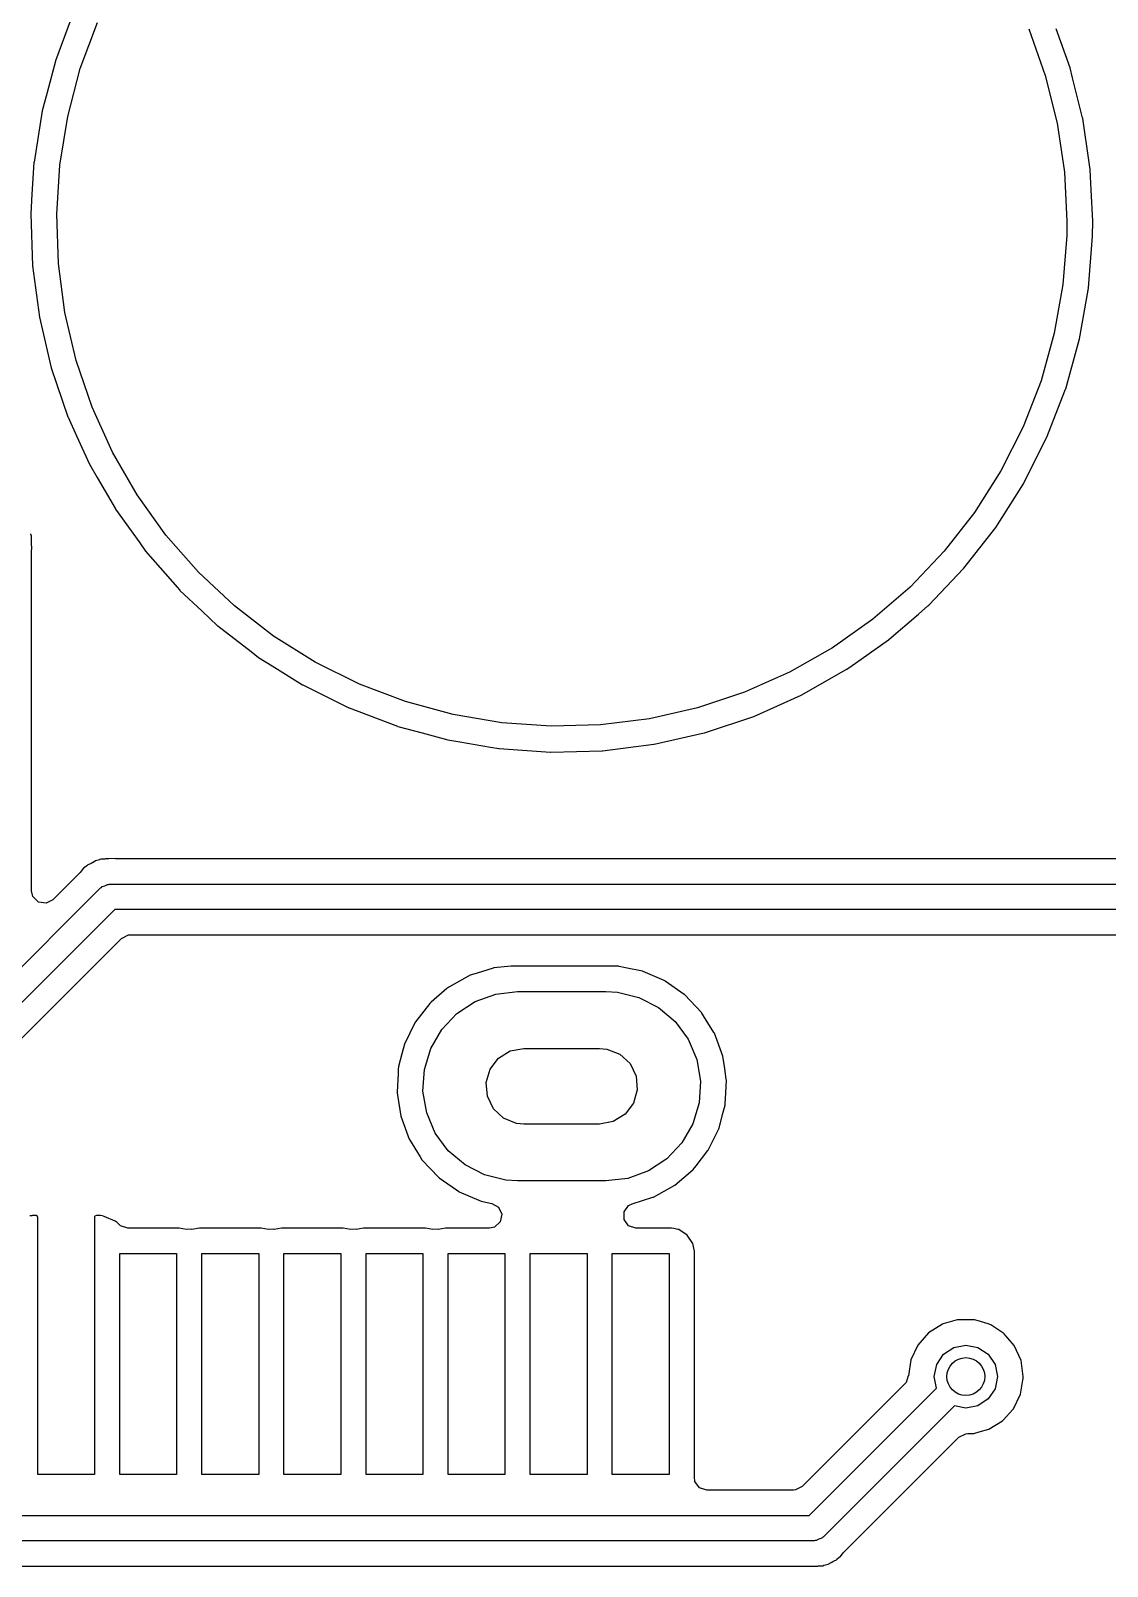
# Model space of a CAD drawing. Extents: x 0.04 to 2.01, y 0.04 to 5.04.
# Drawn here: x 1.3502 to 1.6858, y 2.1101 to 2.589 of the extents above; entities that cross this region are included whole.
import ezdxf

# ---------------------------------------------------------------- set-up
doc = ezdxf.new("R2010")
doc.units = 0
doc.header["$MEASUREMENT"] = 0
doc.layers.add('BLACK', color=7, linetype='CONTINUOUS')

msp = doc.modelspace()

# ---------------------------------------------------------------- linework, layer by layer
at = {"layer": 'BLACK', "linetype": 'CONTINUOUS'}
for p, q in [((1.36356, 2.59475), (1.35792, 2.57959)), ((1.36564, 2.57714), (1.371, 2.59157)), ((1.66135, 2.58954), (1.66651, 2.57504)), ((1.67425, 2.57738), (1.66992, 2.58955)), ((1.3579, 2.5795), (1.35531, 2.56971)), ((1.35792, 2.57959), (1.3579, 2.5795)), ((1.3579, 2.5795), (1.3579, 2.5795)), ((1.36171, 2.56227), (1.36564, 2.57714)), ((1.67502, 2.5743), (1.67425, 2.57738)), ((1.66651, 2.57504), (1.67023, 2.56012)), ((1.67813, 2.56184), (1.67502, 2.5743)), ((1.35531, 2.56971), (1.35379, 2.56395)), ((1.35379, 2.56395), (1.35121, 2.54798)), ((1.35925, 2.54708), (1.36171, 2.56227)), ((1.67817, 2.56169), (1.67813, 2.56184)), ((1.67023, 2.56012), (1.67248, 2.54489)), ((1.67818, 2.56159), (1.67817, 2.56169)), ((1.68021, 2.54785), (1.67818, 2.56159)), ((1.67818, 2.56159), (1.67818, 2.56159)), ((1.3512, 2.54789), (1.35058, 2.538)), ((1.35121, 2.54798), (1.3512, 2.54789)), ((1.3512, 2.54789), (1.3512, 2.54789)), ((1.68053, 2.54568), (1.68021, 2.54785)), ((1.35828, 2.53173), (1.35925, 2.54708)), ((1.67248, 2.54489), (1.67323, 2.52953)), ((1.68054, 2.54559), (1.68053, 2.54568)), ((1.68084, 2.5394), (1.68054, 2.54559)), ((1.68054, 2.54559), (1.68054, 2.54559)), ((1.35058, 2.538), (1.35019, 2.53184)), ((1.68132, 2.52953), (1.68084, 2.5394)), ((1.35019, 2.53184), (1.35076, 2.51567)), ((1.35882, 2.51635), (1.35828, 2.53173)), ((1.67323, 2.52953), (1.67317, 2.52513)), ((1.68126, 2.5249), (1.68132, 2.52953)), ((1.67317, 2.52513), (1.67199, 2.50979)), ((1.68002, 2.50878), (1.68126, 2.5249)), ((1.35076, 2.51567), (1.35289, 2.49964)), ((1.36085, 2.5011), (1.35882, 2.51635)), ((1.67199, 2.50979), (1.66931, 2.49464)), ((1.67741, 2.49401), (1.68, 2.50868)), ((1.68, 2.50868), (1.68002, 2.50878)), ((1.68, 2.50868), (1.68, 2.50868)), ((1.35289, 2.49964), (1.35659, 2.48389)), ((1.36437, 2.48612), (1.36085, 2.5011)), ((1.66931, 2.49464), (1.66518, 2.47982)), ((1.67286, 2.47726), (1.67721, 2.49284)), ((1.67721, 2.49284), (1.67741, 2.49401)), ((1.36933, 2.47156), (1.36437, 2.48612)), ((1.35659, 2.48389), (1.3618, 2.46858)), ((1.66518, 2.47982), (1.65961, 2.46547)), ((1.66826, 2.46542), (1.67282, 2.47718)), ((1.67282, 2.47718), (1.67286, 2.47726)), ((1.67282, 2.47718), (1.67282, 2.47718)), ((1.37568, 2.45754), (1.36933, 2.47156)), ((1.3618, 2.46858), (1.36184, 2.46849)), ((1.36184, 2.46849), (1.36184, 2.46849)), ((1.36184, 2.46849), (1.36451, 2.46262)), ((1.36451, 2.46262), (1.36848, 2.45384)), ((1.65961, 2.46547), (1.65268, 2.45174)), ((1.65971, 2.44774), (1.66701, 2.46218)), ((1.66701, 2.46218), (1.66826, 2.46542)), ((1.38338, 2.44422), (1.37568, 2.45754)), ((1.36848, 2.45384), (1.36853, 2.45376)), ((1.36853, 2.45376), (1.36853, 2.45376)), ((1.36853, 2.45376), (1.37093, 2.44961)), ((1.65268, 2.45174), (1.64443, 2.43875)), ((1.37093, 2.44961), (1.37657, 2.43984)), ((1.65699, 2.44345), (1.65966, 2.44766)), ((1.65966, 2.44766), (1.65971, 2.44774)), ((1.65966, 2.44766), (1.65966, 2.44766)), ((1.39233, 2.43171), (1.38338, 2.44422)), ((1.65105, 2.43409), (1.65699, 2.44345)), ((1.37657, 2.43984), (1.37663, 2.43976)), ((1.37663, 2.43976), (1.37663, 2.43976)), ((1.37663, 2.43976), (1.38416, 2.42924)), ((1.64443, 2.43875), (1.63496, 2.42663)), ((1.64109, 2.42134), (1.65105, 2.43409)), ((1.35022, 2.43203), (1.35018, 2.43212)), ((1.35036, 2.4317), (1.35022, 2.43203)), ((1.35022, 2.43203), (1.35022, 2.43203)), ((1.35038, 2.43134), (1.35036, 2.4317)), ((1.35041, 2.43053), (1.35038, 2.43134)), ((1.35042, 2.43033), (1.35041, 2.43053)), ((1.35045, 2.43016), (1.35042, 2.43033)), ((1.35045, 2.42939), (1.35045, 2.43016)), ((1.35046, 2.42924), (1.35045, 2.42939)), ((1.35053, 2.4273), (1.35046, 2.42924)), ((1.38416, 2.42924), (1.38599, 2.42668)), ((1.40247, 2.42013), (1.39233, 2.43171)), ((1.35045, 2.42695), (1.35046, 2.42711)), ((1.35045, 2.32076), (1.35045, 2.42695)), ((1.35046, 2.42711), (1.35053, 2.4273)), ((1.38599, 2.42668), (1.39664, 2.41451)), ((1.63496, 2.42663), (1.62435, 2.41548)), ((1.41368, 2.4096), (1.40247, 2.42013)), ((1.63018, 2.40989), (1.64102, 2.42127)), ((1.64102, 2.42127), (1.64109, 2.42134)), ((1.64102, 2.42127), (1.64102, 2.42127)), ((1.39664, 2.41451), (1.39671, 2.41445)), ((1.39671, 2.41445), (1.39671, 2.41445)), ((1.39671, 2.41445), (1.40361, 2.40797)), ((1.62435, 2.41548), (1.6127, 2.40543)), ((1.42587, 2.40021), (1.41368, 2.4096)), ((1.62695, 2.40705), (1.62993, 2.40962)), ((1.62993, 2.40962), (1.63018, 2.40989)), ((1.40361, 2.40797), (1.40844, 2.40344)), ((1.6127, 2.40543), (1.60013, 2.39656)), ((1.61776, 2.39912), (1.62695, 2.40705)), ((1.40844, 2.40344), (1.40851, 2.40338)), ((1.40851, 2.40338), (1.40851, 2.40338)), ((1.40851, 2.40338), (1.41889, 2.39539)), ((1.43892, 2.39206), (1.42587, 2.40021)), ((1.60554, 2.39049), (1.61761, 2.399)), ((1.61761, 2.399), (1.61769, 2.39905)), ((1.61761, 2.399), (1.61761, 2.399)), ((1.61769, 2.39905), (1.61776, 2.39912)), ((1.61776, 2.39912), (1.61776, 2.39912)), ((1.41889, 2.39539), (1.42125, 2.39357)), ((1.60013, 2.39656), (1.58675, 2.38896)), ((1.42125, 2.39357), (1.42547, 2.39093)), ((1.42547, 2.39093), (1.43489, 2.38505)), ((1.4527, 2.38522), (1.43892, 2.39206)), ((1.5904, 2.38174), (1.60447, 2.38973)), ((1.60447, 2.38973), (1.60554, 2.39049)), ((1.43489, 2.38505), (1.43489, 2.38505)), ((1.43489, 2.38505), (1.43497, 2.38499)), ((1.43497, 2.38499), (1.43506, 2.38495)), ((1.43506, 2.38495), (1.43506, 2.38495)), ((1.43506, 2.38495), (1.44938, 2.37784)), ((1.46708, 2.37975), (1.4527, 2.38522)), ((1.58675, 2.38896), (1.5727, 2.3827)), ((1.5727, 2.3827), (1.5581, 2.37785)), ((1.57562, 2.37516), (1.5904, 2.38174)), ((1.44938, 2.37784), (1.44946, 2.3778)), ((1.44946, 2.3778), (1.46458, 2.37206)), ((1.48193, 2.37572), (1.46708, 2.37975)), ((1.4971, 2.37316), (1.48193, 2.37572)), ((1.5581, 2.37785), (1.54309, 2.37444)), ((1.56027, 2.37005), (1.57562, 2.37516)), ((1.46458, 2.37206), (1.46467, 2.37203)), ((1.46467, 2.37203), (1.46467, 2.37203)), ((1.46467, 2.37203), (1.47223, 2.36998)), ((1.51245, 2.37208), (1.4971, 2.37316)), ((1.52783, 2.37251), (1.51245, 2.37208)), ((1.54309, 2.37444), (1.52783, 2.37251)), ((1.47223, 2.36998), (1.48019, 2.36782)), ((1.48019, 2.36782), (1.48396, 2.36718)), ((1.48396, 2.36718), (1.49356, 2.36556)), ((1.49356, 2.36556), (1.49614, 2.36512)), ((1.52845, 2.36444), (1.5445, 2.36647)), ((1.5445, 2.36647), (1.54459, 2.36649)), ((1.54459, 2.36649), (1.56018, 2.37003)), ((1.54459, 2.36649), (1.54459, 2.36649)), ((1.56018, 2.37003), (1.56027, 2.37005)), ((1.56018, 2.37003), (1.56018, 2.37003)), ((1.49614, 2.36512), (1.49624, 2.36511)), ((1.49624, 2.36511), (1.49624, 2.36511)), ((1.49624, 2.36511), (1.51219, 2.364)), ((1.51219, 2.364), (1.51219, 2.364)), ((1.51219, 2.364), (1.51228, 2.36399)), ((1.51228, 2.36399), (1.51238, 2.36399)), ((1.51238, 2.36399), (1.52836, 2.36444)), ((1.51238, 2.36399), (1.51238, 2.36399)), ((1.52836, 2.36444), (1.52836, 2.36444)), ((1.52836, 2.36444), (1.52845, 2.36444)), ((1.36665, 2.32781), (1.36596, 2.3269)), ((1.36697, 2.32801), (1.36665, 2.32781)), ((1.36768, 2.32857), (1.36697, 2.32801)), ((1.36785, 2.32874), (1.36768, 2.32857)), ((1.36804, 2.3289), (1.36785, 2.32874)), ((1.36829, 2.32901), (1.36804, 2.3289)), ((1.369, 2.32931), (1.36829, 2.32901)), ((1.36829, 2.32901), (1.36829, 2.32901)), ((1.36951, 2.32958), (1.369, 2.32931)), ((1.36962, 2.32964), (1.36951, 2.32958)), ((1.3704, 2.33013), (1.36962, 2.32964)), ((1.37076, 2.33019), (1.3704, 2.33013)), ((1.37085, 2.33021), (1.37076, 2.33019)), ((1.37076, 2.33019), (1.37076, 2.33019)), ((1.37167, 2.33046), (1.37085, 2.33021)), ((1.37176, 2.3305), (1.37167, 2.33046)), ((1.37209, 2.33064), (1.37176, 2.3305)), ((1.37176, 2.3305), (1.37176, 2.3305)), ((1.37245, 2.33065), (1.37209, 2.33064)), ((1.3725, 2.33065), (1.37245, 2.33065)), ((1.37326, 2.33068), (1.3725, 2.33065)), ((1.37346, 2.3307), (1.37326, 2.33068)), ((1.37364, 2.33073), (1.37346, 2.3307)), ((1.3744, 2.33073), (1.37364, 2.33073)), ((1.37455, 2.33073), (1.3744, 2.33073)), ((1.37649, 2.3308), (1.37455, 2.33073)), ((1.37668, 2.33074), (1.37649, 2.3308)), ((1.37684, 2.33073), (1.37668, 2.33074)), ((1.69577, 2.33073), (1.37684, 2.33073)), ((1.36561, 2.3265), (1.35711, 2.318)), ((1.36596, 2.3269), (1.36561, 2.3265)), ((1.37242, 2.32208), (1.3733, 2.32237)), ((1.3733, 2.32237), (1.37412, 2.32279)), ((1.37412, 2.32279), (1.37443, 2.32274)), ((1.37443, 2.32274), (1.37474, 2.32283)), ((1.37474, 2.32283), (1.69685, 2.32283)), ((1.30224, 2.25197), (1.37195, 2.32168)), ((1.35088, 2.31899), (1.35045, 2.32076)), ((1.35258, 2.31728), (1.35088, 2.31899)), ((1.35711, 2.318), (1.35496, 2.31691)), ((1.37195, 2.32168), (1.37223, 2.32183)), ((1.37223, 2.32183), (1.37242, 2.32208)), ((1.37637, 2.31496), (1.30665, 2.24525)), ((1.35496, 2.31691), (1.35258, 2.31728)), ((1.69522, 2.31496), (1.37637, 2.31496)), ((1.313, 2.24043), (1.37849, 2.30593)), ((1.37849, 2.30593), (1.38064, 2.30702)), ((1.38064, 2.30702), (1.38125, 2.30707)), ((1.38125, 2.30707), (1.69034, 2.30707)), ((1.48715, 2.29442), (1.4805, 2.29073)), ((1.48832, 2.29478), (1.48715, 2.29442)), ((1.49076, 2.29555), (1.48832, 2.29478)), ((1.49441, 2.29669), (1.49076, 2.29555)), ((1.4946, 2.29671), (1.49441, 2.29669)), ((1.49997, 2.29725), (1.4946, 2.29671)), ((1.4946, 2.29671), (1.4946, 2.29671)), ((1.50007, 2.29726), (1.49997, 2.29725)), ((1.49997, 2.29725), (1.49997, 2.29725)), ((1.53321, 2.29726), (1.50007, 2.29726)), ((1.53346, 2.29725), (1.53321, 2.29726)), ((1.53361, 2.29722), (1.53346, 2.29725)), ((1.53559, 2.2968), (1.53361, 2.29722)), ((1.53361, 2.29722), (1.53361, 2.29722)), ((1.5409, 2.2957), (1.53559, 2.2968)), ((1.54108, 2.29562), (1.5409, 2.2957)), ((1.5477, 2.29276), (1.54108, 2.29562)), ((1.54108, 2.29562), (1.54108, 2.29562)), ((1.47995, 2.29026), (1.47508, 2.28608)), ((1.4805, 2.29073), (1.47995, 2.29026)), ((1.49518, 2.28858), (1.50197, 2.28937)), ((1.50197, 2.28937), (1.52953, 2.28937)), ((1.52953, 2.28937), (1.53318, 2.28914)), ((1.53318, 2.28914), (1.53982, 2.28752)), ((1.54788, 2.29268), (1.5477, 2.29276)), ((1.5477, 2.29276), (1.5477, 2.29276)), ((1.54804, 2.29256), (1.54788, 2.29268)), ((1.55394, 2.28843), (1.54804, 2.29256)), ((1.47461, 2.28563), (1.47019, 2.27993)), ((1.47473, 2.28578), (1.47461, 2.28563)), ((1.47508, 2.28608), (1.47473, 2.28578)), ((1.48303, 2.2825), (1.48875, 2.28624)), ((1.48875, 2.28624), (1.49518, 2.28858)), ((1.53982, 2.28752), (1.54591, 2.28441)), ((1.54591, 2.28441), (1.55112, 2.27998)), ((1.55411, 2.28832), (1.55394, 2.28843)), ((1.55394, 2.28843), (1.55394, 2.28843)), ((1.55933, 2.28279), (1.55411, 2.28832)), ((1.47007, 2.27978), (1.46671, 2.27295)), ((1.47019, 2.27993), (1.47007, 2.27978)), ((1.47019, 2.27993), (1.47019, 2.27993)), ((1.47832, 2.27753), (1.48303, 2.2825)), ((1.55112, 2.27998), (1.55518, 2.27447)), ((1.55943, 2.28262), (1.55933, 2.28279)), ((1.56318, 2.27658), (1.55943, 2.28262)), ((1.55943, 2.28262), (1.55943, 2.28262)), ((1.47489, 2.27162), (1.47832, 2.27753)), ((1.55518, 2.27447), (1.55785, 2.26818)), ((1.56334, 2.27633), (1.56318, 2.27658)), ((1.56596, 2.2692), (1.56334, 2.27633)), ((1.46594, 2.26998), (1.46489, 2.26597)), ((1.46671, 2.27295), (1.46594, 2.26998)), ((1.47291, 2.26507), (1.47489, 2.27162)), ((1.496, 2.26859), (1.49969, 2.27086)), ((1.49969, 2.27086), (1.50394, 2.27165)), ((1.50394, 2.27165), (1.52756, 2.27165)), ((1.52756, 2.27165), (1.52985, 2.27143)), ((1.52985, 2.27143), (1.53387, 2.26983)), ((1.53387, 2.26983), (1.53704, 2.26688)), ((1.46479, 2.2654), (1.4647, 2.26378)), ((1.4648, 2.2656), (1.46479, 2.2654)), ((1.46479, 2.2654), (1.46479, 2.2654)), ((1.46489, 2.26597), (1.4648, 2.2656)), ((1.47248, 2.25825), (1.47291, 2.26507)), ((1.49218, 2.261), (1.49339, 2.26515)), ((1.49339, 2.26515), (1.496, 2.26859)), ((1.53704, 2.26688), (1.53894, 2.263)), ((1.55785, 2.26818), (1.55901, 2.26144)), ((1.56655, 2.26532), (1.56596, 2.2692)), ((1.56705, 2.26197), (1.56655, 2.26532)), ((1.4647, 2.26378), (1.4644, 2.25801)), ((1.49256, 2.25669), (1.49218, 2.261)), ((1.53894, 2.263), (1.53931, 2.25869)), ((1.55901, 2.26144), (1.55859, 2.25461)), ((1.56689, 2.25781), (1.5671, 2.26168)), ((1.5671, 2.26168), (1.56705, 2.26197)), ((1.4644, 2.25801), (1.46443, 2.25781)), ((1.46443, 2.25781), (1.46443, 2.25781)), ((1.46443, 2.25781), (1.46455, 2.25703)), ((1.46455, 2.25703), (1.46554, 2.25049)), ((1.47364, 2.25151), (1.47248, 2.25825)), ((1.49445, 2.2528), (1.49256, 2.25669)), ((1.53931, 2.25869), (1.53811, 2.25454)), ((1.56671, 2.25436), (1.56689, 2.25781)), ((1.47632, 2.24521), (1.47364, 2.25151)), ((1.49763, 2.24986), (1.49445, 2.2528)), ((1.53549, 2.25109), (1.53181, 2.24882)), ((1.53811, 2.25454), (1.53549, 2.25109)), ((1.55859, 2.25461), (1.55661, 2.24807)), ((1.56478, 2.24673), (1.5659, 2.25104)), ((1.5659, 2.25104), (1.56665, 2.2539)), ((1.56665, 2.2539), (1.5667, 2.25409)), ((1.56665, 2.2539), (1.56665, 2.2539)), ((1.5667, 2.25409), (1.56671, 2.25436)), ((1.46554, 2.25049), (1.46816, 2.24335)), ((1.50164, 2.24826), (1.49763, 2.24986)), ((1.50394, 2.24803), (1.50164, 2.24826)), ((1.52756, 2.24803), (1.50394, 2.24803)), ((1.53181, 2.24882), (1.52756, 2.24803)), ((1.55661, 2.24807), (1.55317, 2.24215)), ((1.56143, 2.23991), (1.56478, 2.24673)), ((1.46816, 2.24335), (1.46826, 2.24319)), ((1.46826, 2.24319), (1.46826, 2.24319)), ((1.46826, 2.24319), (1.47161, 2.23779)), ((1.48037, 2.2397), (1.47632, 2.24521)), ((1.55317, 2.24215), (1.54847, 2.23719)), ((1.47161, 2.23779), (1.47217, 2.23689)), ((1.47217, 2.23689), (1.47739, 2.23137)), ((1.48559, 2.23528), (1.48037, 2.2397)), ((1.54847, 2.23719), (1.54275, 2.23344)), ((1.55766, 2.23506), (1.56131, 2.23975)), ((1.56131, 2.23975), (1.56143, 2.23991)), ((1.56131, 2.23975), (1.56131, 2.23975)), ((1.47739, 2.23137), (1.47755, 2.23126)), ((1.49168, 2.23217), (1.48559, 2.23528)), ((1.49832, 2.23054), (1.49168, 2.23217)), ((1.54275, 2.23344), (1.53632, 2.23111)), ((1.55099, 2.22896), (1.55381, 2.23137)), ((1.55381, 2.23137), (1.55662, 2.23377)), ((1.55662, 2.23377), (1.55677, 2.2339)), ((1.55662, 2.23377), (1.55662, 2.23377)), ((1.55677, 2.2339), (1.55766, 2.23506)), ((1.47755, 2.23126), (1.47755, 2.23126)), ((1.47755, 2.23126), (1.48289, 2.22752)), ((1.48289, 2.22752), (1.48362, 2.22701)), ((1.48362, 2.22701), (1.4838, 2.22693)), ((1.4838, 2.22693), (1.4838, 2.22693)), ((1.4838, 2.22693), (1.48648, 2.22577)), ((1.50197, 2.23031), (1.49832, 2.23054)), ((1.52953, 2.23031), (1.50197, 2.23031)), ((1.53632, 2.23111), (1.52953, 2.23031)), ((1.54435, 2.22527), (1.55099, 2.22896)), ((1.48648, 2.22577), (1.4906, 2.22399)), ((1.4906, 2.22399), (1.49397, 2.22328)), ((1.49397, 2.22328), (1.49606, 2.22209)), ((1.49606, 2.22209), (1.49705, 2.21989)), ((1.53516, 2.22067), (1.53658, 2.22262)), ((1.53658, 2.22262), (1.5377, 2.22319)), ((1.5377, 2.22319), (1.54416, 2.22521)), ((1.54416, 2.22521), (1.54435, 2.22527)), ((1.54416, 2.22521), (1.54416, 2.22521)), ((1.35049, 2.21947), (1.34987, 2.2194)), ((1.35072, 2.21949), (1.35049, 2.21947)), ((1.35204, 2.21949), (1.35072, 2.21949)), ((1.3522, 2.21937), (1.35204, 2.21949)), ((1.35236, 2.21887), (1.3522, 2.21937)), ((1.35236, 2.20865), (1.35236, 2.21887)), ((1.3702, 2.21933), (1.37008, 2.21916)), ((1.37008, 2.21916), (1.37008, 2.20865)), ((1.3707, 2.21949), (1.3702, 2.21933)), ((1.37172, 2.21949), (1.3707, 2.21949)), ((1.37195, 2.21948), (1.37172, 2.21949)), ((1.37255, 2.2194), (1.37195, 2.21948)), ((1.37311, 2.21925), (1.37255, 2.2194)), ((1.37654, 2.21774), (1.37311, 2.21925)), ((1.37712, 2.21734), (1.37654, 2.21774)), ((1.37775, 2.21671), (1.37712, 2.21734)), ((1.49656, 2.21753), (1.49477, 2.21591)), ((1.49705, 2.21989), (1.49656, 2.21753)), ((1.53516, 2.21826), (1.53516, 2.22067)), ((1.53658, 2.21632), (1.53516, 2.21826)), ((1.37821, 2.21632), (1.37775, 2.21671)), ((1.3805, 2.21557), (1.37821, 2.21632)), ((1.39645, 2.21557), (1.3805, 2.21557)), ((1.39875, 2.21511), (1.39645, 2.21557)), ((1.40044, 2.21524), (1.39875, 2.21511)), ((1.39875, 2.21511), (1.39875, 2.21511)), ((1.40046, 2.21511), (1.40044, 2.21524)), ((1.40277, 2.21557), (1.40046, 2.21511)), ((1.42204, 2.21557), (1.40277, 2.21557)), ((1.42434, 2.21511), (1.42204, 2.21557)), ((1.42603, 2.21524), (1.42434, 2.21511)), ((1.42434, 2.21511), (1.42434, 2.21511)), ((1.42605, 2.21511), (1.42603, 2.21524)), ((1.42836, 2.21557), (1.42605, 2.21511)), ((1.44763, 2.21557), (1.42836, 2.21557)), ((1.44993, 2.21511), (1.44763, 2.21557)), ((1.45162, 2.21524), (1.44993, 2.21511)), ((1.44993, 2.21511), (1.44993, 2.21511)), ((1.45164, 2.21511), (1.45162, 2.21524)), ((1.45395, 2.21557), (1.45164, 2.21511)), ((1.47322, 2.21557), (1.45395, 2.21557)), ((1.47552, 2.21511), (1.47322, 2.21557)), ((1.47553, 2.21511), (1.47552, 2.21511)), ((1.47721, 2.21524), (1.47553, 2.21511)), ((1.47724, 2.21511), (1.47721, 2.21524)), ((1.47954, 2.21557), (1.47724, 2.21511)), ((1.49317, 2.21557), (1.47954, 2.21557)), ((1.49477, 2.21591), (1.49317, 2.21557)), ((1.53887, 2.21557), (1.53658, 2.21632)), ((1.54999, 2.21557), (1.53887, 2.21557)), ((1.55072, 2.21542), (1.54999, 2.21557)), ((1.55192, 2.21519), (1.55072, 2.21542)), ((1.55229, 2.21511), (1.55192, 2.21519)), ((1.55192, 2.21519), (1.55192, 2.21519)), ((1.5549, 2.21337), (1.55229, 2.21511)), ((1.55665, 2.21076), (1.5549, 2.21337)), ((1.35237, 2.20852), (1.35236, 2.20865)), ((1.35236, 2.13878), (1.35236, 2.20768)), ((1.35236, 2.20768), (1.35238, 2.20768)), ((1.35238, 2.20845), (1.35237, 2.20852)), ((1.35238, 2.20768), (1.35238, 2.20845)), ((1.37007, 2.20852), (1.37006, 2.20845)), ((1.37006, 2.20845), (1.37006, 2.20768)), ((1.37006, 2.20768), (1.37008, 2.20768)), ((1.37008, 2.20865), (1.37007, 2.20852)), ((1.37008, 2.20768), (1.37008, 2.13878)), ((1.37795, 2.13878), (1.37795, 2.20768)), ((1.37795, 2.20768), (1.39567, 2.20768)), ((1.39567, 2.20768), (1.39567, 2.13878)), ((1.40354, 2.13878), (1.40354, 2.20768)), ((1.40354, 2.20768), (1.42126, 2.20768)), ((1.42126, 2.20768), (1.42126, 2.13878)), ((1.42913, 2.13878), (1.42913, 2.20768)), ((1.42913, 2.20768), (1.44685, 2.20768)), ((1.44685, 2.20768), (1.44685, 2.13878)), ((1.45472, 2.13878), (1.45472, 2.20768)), ((1.45472, 2.20768), (1.47244, 2.20768)), ((1.47244, 2.20768), (1.47244, 2.13878)), ((1.48031, 2.13878), (1.48031, 2.20768)), ((1.48031, 2.20768), (1.49803, 2.20768)), ((1.49803, 2.20768), (1.49803, 2.13878)), ((1.50591, 2.13878), (1.50591, 2.20768)), ((1.50591, 2.20768), (1.52362, 2.20768)), ((1.52362, 2.20768), (1.52362, 2.13878)), ((1.5315, 2.13878), (1.5315, 2.20768)), ((1.5315, 2.20768), (1.54921, 2.20768)), ((1.54921, 2.20768), (1.54921, 2.13878)), ((1.55711, 2.20845), (1.55665, 2.21076)), ((1.55711, 2.138), (1.55711, 2.20845)), ((1.63442, 2.18565), (1.63012, 2.18294)), ((1.63468, 2.18572), (1.63442, 2.18565)), ((1.63903, 2.18697), (1.63468, 2.18572)), ((1.63468, 2.18572), (1.63468, 2.18572)), ((1.6393, 2.18704), (1.63903, 2.18697)), ((1.63903, 2.18697), (1.63903, 2.18697)), ((1.63958, 2.18704), (1.6393, 2.18704)), ((1.64136, 2.18703), (1.63958, 2.18704)), ((1.64438, 2.18701), (1.64136, 2.18703)), ((1.64597, 2.18654), (1.64438, 2.18701)), ((1.64898, 2.18564), (1.64597, 2.18654)), ((1.64925, 2.18556), (1.64898, 2.18564)), ((1.64898, 2.18564), (1.64898, 2.18564)), ((1.64948, 2.18541), (1.64925, 2.18556)), ((1.65328, 2.18295), (1.64948, 2.18541)), ((1.62676, 2.17913), (1.6246, 2.17453)), ((1.63012, 2.18294), (1.62676, 2.17913)), ((1.63797, 2.17838), (1.64173, 2.17913)), ((1.64173, 2.17913), (1.6455, 2.17838)), ((1.65351, 2.18279), (1.65328, 2.18295)), ((1.65328, 2.18295), (1.65328, 2.18295)), ((1.65369, 2.18258), (1.65351, 2.18279)), ((1.65422, 2.18197), (1.65369, 2.18258)), ((1.65369, 2.18258), (1.65369, 2.18258)), ((1.65683, 2.17895), (1.65422, 2.18197)), ((1.65893, 2.17432), (1.65683, 2.17895)), ((1.6246, 2.17453), (1.62382, 2.16951)), ((1.63264, 2.17306), (1.63477, 2.17625)), ((1.63477, 2.17625), (1.63797, 2.17838)), ((1.6455, 2.17838), (1.64869, 2.17625)), ((1.64869, 2.17625), (1.65083, 2.17306)), ((1.65965, 2.16929), (1.65893, 2.17432)), ((1.62379, 2.16951), (1.62308, 2.16743)), ((1.62382, 2.16951), (1.62379, 2.16951)), ((1.63189, 2.16929), (1.63264, 2.17306)), ((1.6326, 2.16573), (1.63189, 2.16929)), ((1.65083, 2.17306), (1.65157, 2.16929)), ((1.65157, 2.16929), (1.65083, 2.16552)), ((1.65965, 2.16885), (1.65965, 2.16929)), ((1.62272, 2.16701), (1.59073, 2.13502)), ((1.59286, 2.12598), (1.6326, 2.16573)), ((1.62308, 2.16743), (1.62272, 2.16701)), ((1.65083, 2.16552), (1.64869, 2.16233)), ((1.6588, 2.16384), (1.65953, 2.16814)), ((1.65953, 2.16814), (1.65962, 2.16871)), ((1.65962, 2.16871), (1.65965, 2.16885)), ((1.65962, 2.16871), (1.65962, 2.16871)), ((1.63817, 2.16016), (1.59727, 2.11926)), ((1.64173, 2.15945), (1.63817, 2.16016)), ((1.6455, 2.1602), (1.64173, 2.15945)), ((1.64869, 2.16233), (1.6455, 2.1602)), ((1.65659, 2.15927), (1.6588, 2.16384)), ((1.64885, 2.15285), (1.65318, 2.1555)), ((1.65318, 2.1555), (1.65336, 2.15571)), ((1.65336, 2.15571), (1.6564, 2.15907)), ((1.6564, 2.15907), (1.65659, 2.15927)), ((1.6564, 2.15907), (1.6564, 2.15907)), ((1.60361, 2.11444), (1.63957, 2.1504)), ((1.63957, 2.1504), (1.64172, 2.15149)), ((1.64172, 2.15149), (1.6424, 2.15154)), ((1.6424, 2.15154), (1.64301, 2.15153)), ((1.64301, 2.15153), (1.64367, 2.15152)), ((1.64367, 2.15152), (1.64367, 2.15152)), ((1.64367, 2.15152), (1.64395, 2.15151)), ((1.64395, 2.15151), (1.64421, 2.15158)), ((1.64421, 2.15158), (1.64586, 2.15203)), ((1.64421, 2.15158), (1.64421, 2.15158)), ((1.64586, 2.15203), (1.64885, 2.15285)), ((1.37008, 2.13878), (1.35236, 2.13878)), ((1.39567, 2.13878), (1.37795, 2.13878)), ((1.42126, 2.13878), (1.40354, 2.13878)), ((1.44685, 2.13878), (1.42913, 2.13878)), ((1.47244, 2.13878), (1.45472, 2.13878)), ((1.49803, 2.13878), (1.48031, 2.13878)), ((1.52362, 2.13878), (1.50591, 2.13878)), ((1.54921, 2.13878), (1.5315, 2.13878)), ((1.55712, 2.138), (1.55711, 2.138)), ((1.55727, 2.13657), (1.55712, 2.138)), ((1.55869, 2.13462), (1.55727, 2.13657)), ((1.56098, 2.13388), (1.55869, 2.13462)), ((1.58797, 2.13388), (1.56098, 2.13388)), ((1.58858, 2.13393), (1.58797, 2.13388)), ((1.59073, 2.13502), (1.58858, 2.13393)), ((1.3189, 2.12598), (1.59286, 2.12598)), ((1.59449, 2.11811), (1.31659, 2.11811)), ((1.59479, 2.11821), (1.59449, 2.11811)), ((1.5951, 2.11816), (1.59479, 2.11821)), ((1.59593, 2.11858), (1.5951, 2.11816)), ((1.5968, 2.11886), (1.59593, 2.11858)), ((1.59699, 2.11912), (1.5968, 2.11886)), ((1.59727, 2.11926), (1.59699, 2.11912)), ((1.60022, 2.11163), (1.60034, 2.11168)), ((1.60034, 2.11168), (1.60044, 2.11173)), ((1.60044, 2.11173), (1.60093, 2.11194)), ((1.60093, 2.11194), (1.60118, 2.11205)), ((1.60093, 2.11194), (1.60093, 2.11194)), ((1.60118, 2.11205), (1.60138, 2.1122)), ((1.60138, 2.1122), (1.60155, 2.11238)), ((1.60155, 2.11238), (1.60226, 2.11294)), ((1.60226, 2.11294), (1.60257, 2.11313)), ((1.60257, 2.11313), (1.60327, 2.11405)), ((1.60327, 2.11405), (1.60361, 2.11444)), ((1.32148, 2.11022), (1.59238, 2.11022)), ((1.59238, 2.11022), (1.59254, 2.1102)), ((1.59254, 2.1102), (1.59273, 2.11014)), ((1.59273, 2.11014), (1.59468, 2.11021)), ((1.59468, 2.11021), (1.59482, 2.11022)), ((1.59482, 2.11022), (1.59559, 2.11022)), ((1.59559, 2.11022), (1.59576, 2.11025)), ((1.59576, 2.11025), (1.59597, 2.11026)), ((1.59597, 2.11026), (1.5966, 2.11029)), ((1.5966, 2.11029), (1.59677, 2.11029)), ((1.59677, 2.11029), (1.59713, 2.11031)), ((1.59713, 2.11031), (1.59746, 2.11045)), ((1.59746, 2.11045), (1.59755, 2.11048)), ((1.59746, 2.11045), (1.59746, 2.11045)), ((1.59755, 2.11048), (1.59838, 2.11074)), ((1.59838, 2.11074), (1.59882, 2.11082)), ((1.59882, 2.11082), (1.59971, 2.11137)), ((1.59971, 2.11137), (1.60022, 2.11163))]:
    msp.add_line(p, q, dxfattribs=at)
at = {"layer": 'BLACK'}
msp.add_circle((1.64173, 2.16929), 0.005906, dxfattribs=at)

doc.saveas('drawing.dxf')
